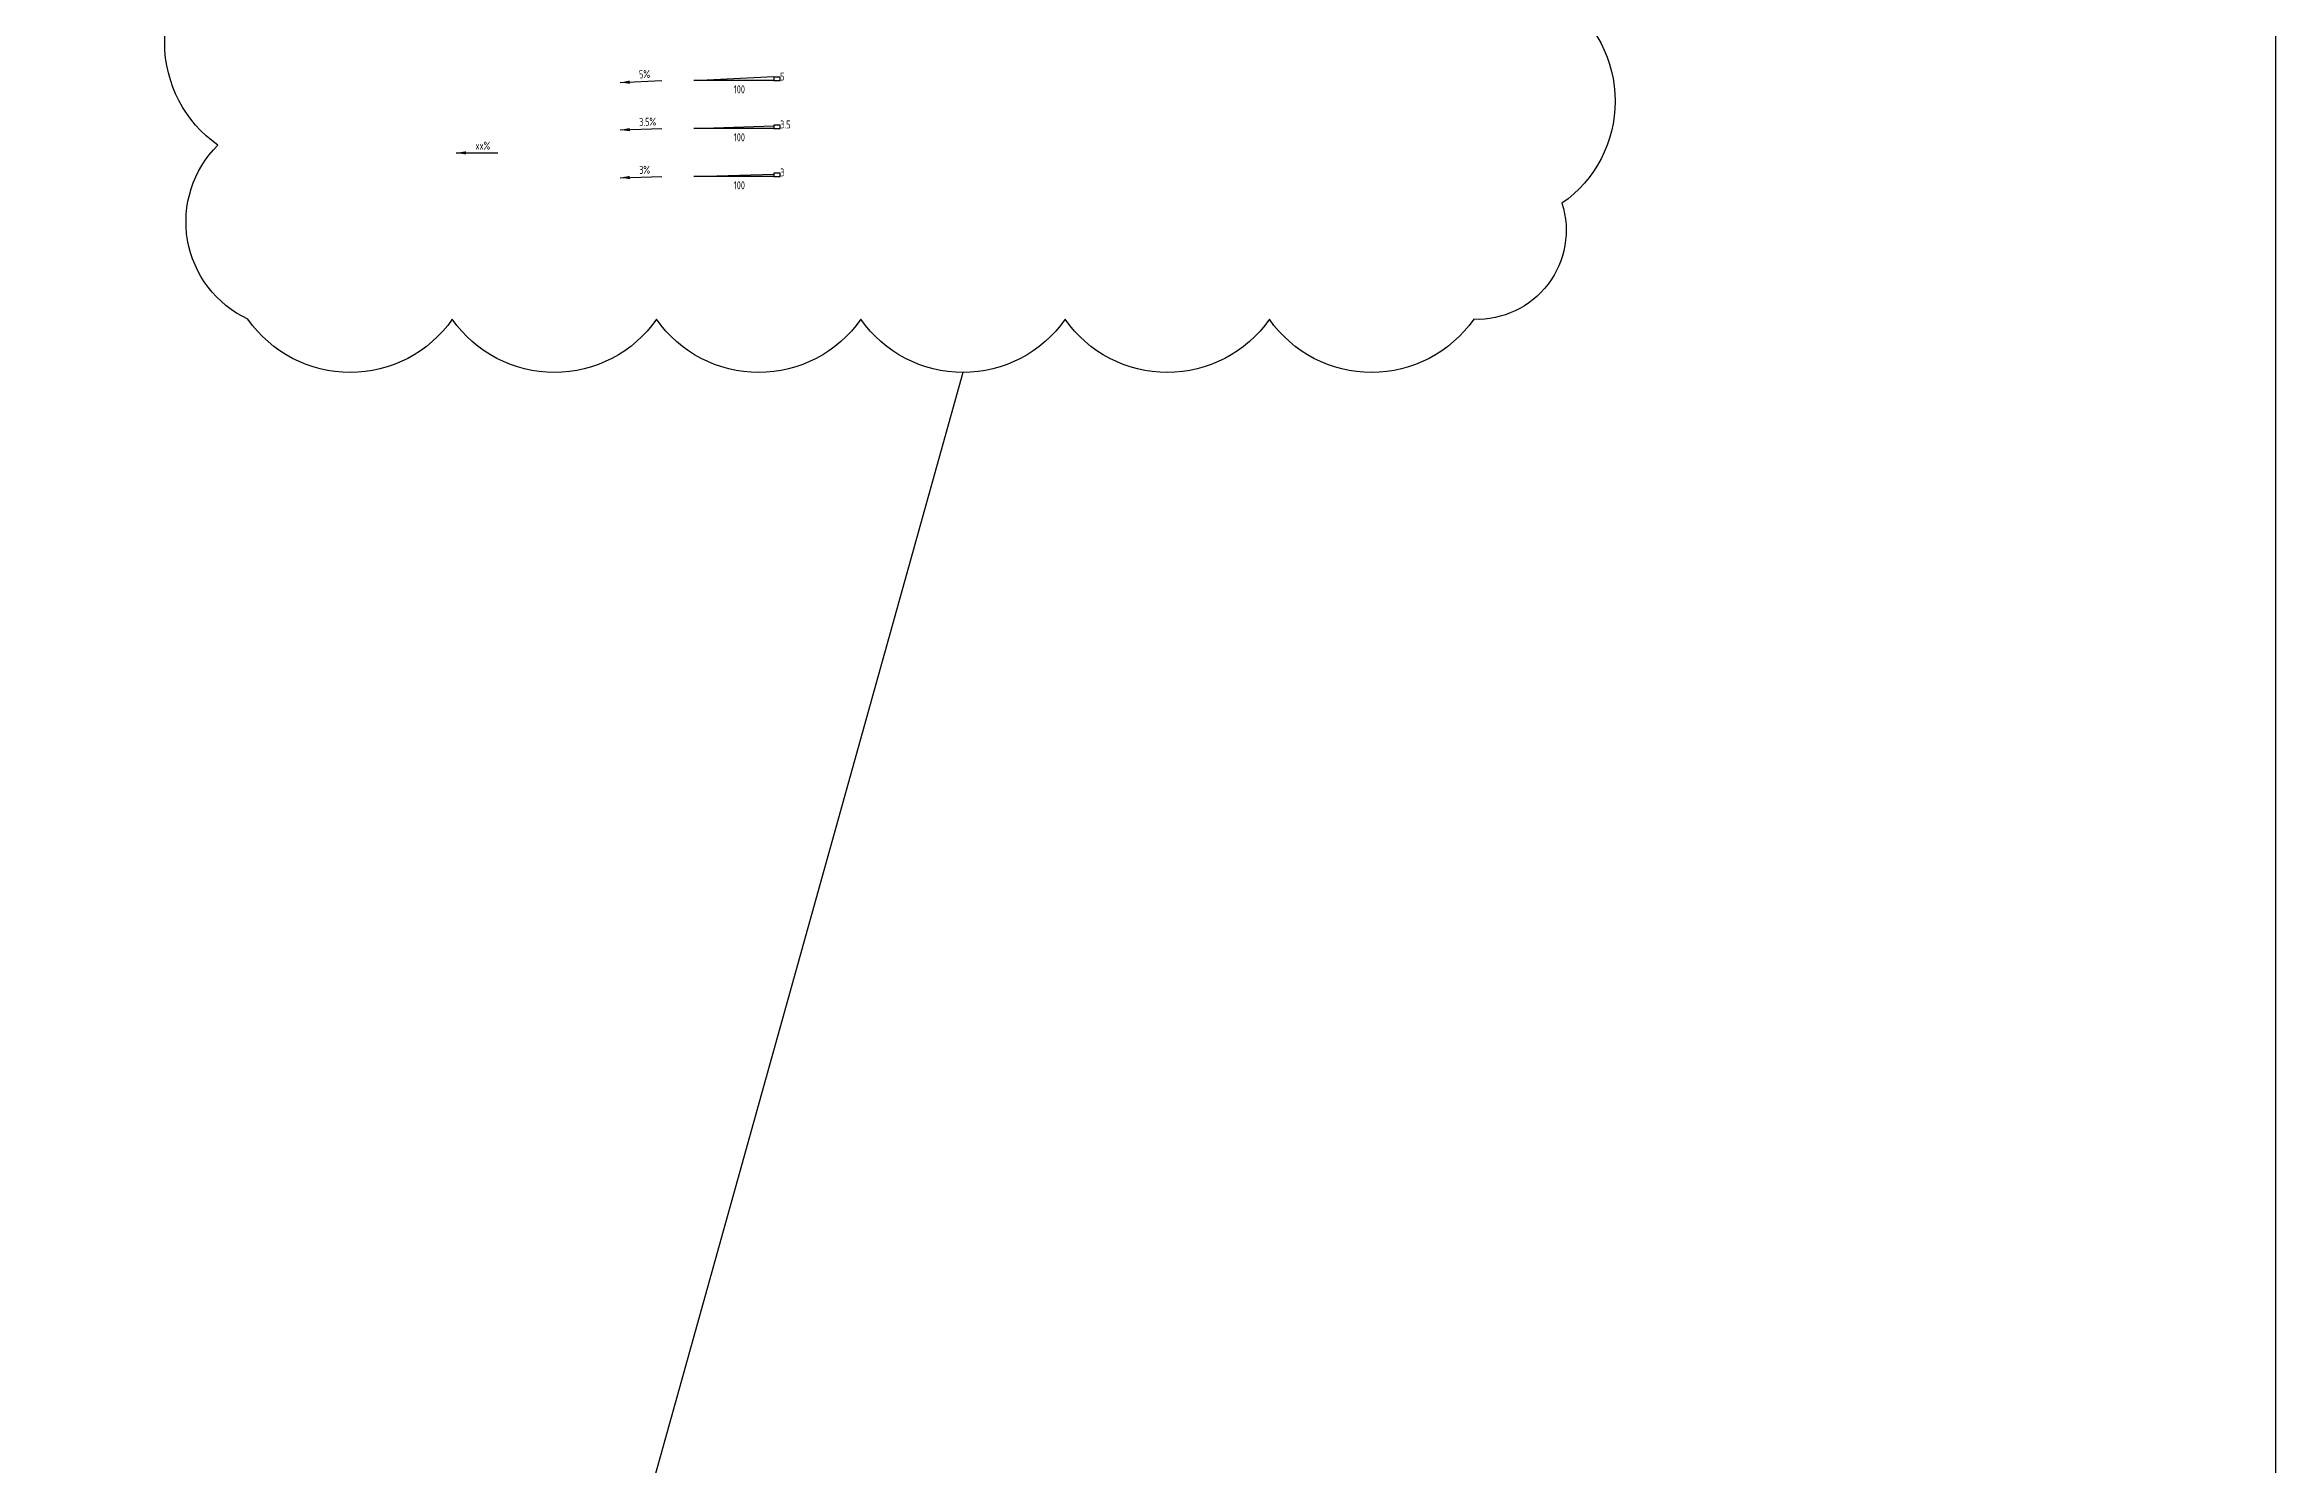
# Model space of a CAD drawing. Extents: x -469675 to 2400000, y -476501 to 2085364.
# Drawn here: x -67142 to -60171, y 21621 to 26059 of the extents above; entities that cross this region are included whole.
import ezdxf

# ---------------------------------------------------------------- set-up
doc = ezdxf.new("R2010")
doc.units = 0
doc.header["$LTSCALE"] = 1000
doc.header["$MEASUREMENT"] = 0
for name, color, linetype in [('C-DETAIL_STEEL_TEXT', 7, 'CONTINUOUS'), ('C-DETAIL_TEXT', 4, 'CONTINUOUS'), ('C-PLAN_TEXT', 3, 'CONTINUOUS')]:
    doc.layers.add(name, color=color, linetype=linetype)
doc.layers.add('C-注释', color=30, linetype='CONTINUOUS', plot=False)
doc.styles.add('DIM_FONT', font='gbxwxt.shx', dxfattribs={"width": 0.7, "bigfont": 'gbhzfs.shx'})
doc.styles.add('GBSTYLE', font='gbxwxt.shx', dxfattribs={"width": 0.7, "bigfont": 'gbhzfs.shx'})
doc.dimstyles.new('LEADER10', dxfattribs={"dimscale": 0.1, "dimtxt": 280, "dimasz": 300, "dimexe": 150, "dimexo": 150, "dimgap": 120, "dimtad": 1, "dimdec": 0, "dimzin": 0, "dimdsep": 46, "dimtxsty": 'DIM_FONT', "dimcen": 0.09, "dimclrd": 3, "dimclre": 3, "dimclrt": 7, "dimazin": 0, "dimtfac": 1, "dimtdec": 0, "dimtix": 1, "dimtmove": 2, "dimatfit": 3, "dimfxl": 0, "dimtolj": 1, "dimtzin": 0, "dimarcsym": 0})

msp = doc.modelspace()

# ---------------------------------------------------------------- linework, layer by layer
at = {"layer": 'C-DETAIL_STEEL_TEXT', "color": 3, "ltscale": 0.1}
for points in [[(-64862.9445, 25946.4125), (-65112.9445, 25946.4125), (-64862.9445, 25958.9125)], [(-64862.9445, 25646.4125), (-65112.9445, 25646.4125), (-64862.9445, 25653.9125)]]:
    msp.add_lwpolyline(points, close=True, dxfattribs=at)
at = {"layer": 'C-DETAIL_STEEL_TEXT', "color": 3}
msp.add_lwpolyline([(-64862.9445, 25796.4125), (-65112.9445, 25796.4125), (-64862.9445, 25805.1625)], close=True, dxfattribs=at)
at = {"layer": 'C-PLAN_TEXT', "color": 1}
for p, q in [((-60170.6947, 107438.6537), (-60170.6947, 21938.6537)), ((-60170.6947, 35938.6537), (-60170.6947, 17938.6537))]:
    msp.add_line(p, q, dxfattribs=at)
at = {"layer": 'C-注释'}
msp.add_line((-64271.7778, 25033.8383), (-69000, 8100), dxfattribs=at)
msp.add_lwpolyline([(-62400, 26200.9651, -0.52056705), (-62400, 25562.5778, -0.52056705), (-62675.8095, 25200, -0.52056705), (-63314.1968, 25200, -0.52056705), (-63952.5841, 25200, -0.52056705), (-64590.9714, 25200, -0.52056705), (-65229.3587, 25200, -0.52056705), (-65867.746, 25200, -0.52056705), (-66506.1333, 25200, -0.52056705), (-66600, 25744.5206, -0.52056705), (-66600, 26382.9079, -0.52056705)], format="xyb", dxfattribs=at)
for points in [[(-64842.9445, 25956.4125), (-64862.9445, 25956.4125), (-64862.9445, 25946.4125), (-64842.9445, 25946.4125)], [(-64842.9445, 25806.4125), (-64862.9445, 25806.4125), (-64862.9445, 25796.4125), (-64842.9445, 25796.4125)], [(-64842.9445, 25656.4125), (-64862.9445, 25656.4125), (-64862.9445, 25646.4125), (-64842.9445, 25646.4125)]]:
    msp.add_lwpolyline(points, close=True, dxfattribs=at)

# ---------------------------------------------------------------- texts
at = {"layer": 'C-DETAIL_STEEL_TEXT', "ltscale": 0.1, "style": 'GBSTYLE', "width": 0.7}
for s, p in [('5', (-64842.9445, 25946.4125)), ('100', (-64987.9445, 25906.4125)), ('3', (-64842.9445, 25646.4125)), ('100', (-64987.9445, 25606.4125))]:
    msp.add_text(s, height=25, rotation=359.99999995, dxfattribs=at).set_placement(p)
at = {"layer": 'C-DETAIL_STEEL_TEXT', "style": 'GBSTYLE', "width": 0.7}
for s, p in [('3.5', (-64842.9445, 25796.4125)), ('100', (-64987.9445, 25756.4125))]:
    msp.add_text(s, height=25, rotation=359.99999995, dxfattribs=at).set_placement(p)
at = {"layer": 'C-DETAIL_TEXT', "ltscale": 0.25, "style": 'GBSTYLE', "width": 0.7}
for s, rotation, p in [('5%%%', 2.86240517, (-65283.3566, 25952.9044)), ('3.5%%%', 2.00453398, (-65283.2515, 25803.9579)), ('xx%%%', 359.99999995, (-65795.1265, 25730.2239)), ('3%%%', 1.71835795, (-65283.2129, 25654.3089))]:
    msp.add_text(s, height=25, rotation=rotation, dxfattribs=at).set_placement(p)

# ---------------------------------------------------------------- leaders
at = {"layer": 'C-DETAIL_TEXT', "ltscale": 0.25}
for points in [[(-65342.7823, 25939.9206), (-65212.9445, 25946.4125)], [(-65342.865, 25791.8653), (-65212.9445, 25796.4125)], [(-65855.1265, 25720.2239), (-65725.1265, 25720.2239)], [(-65342.8861, 25642.5142), (-65212.9445, 25646.4125)]]:
    msp.add_leader(points, dimstyle='LEADER10', dxfattribs=at)

doc.saveas('drawing.dxf')
